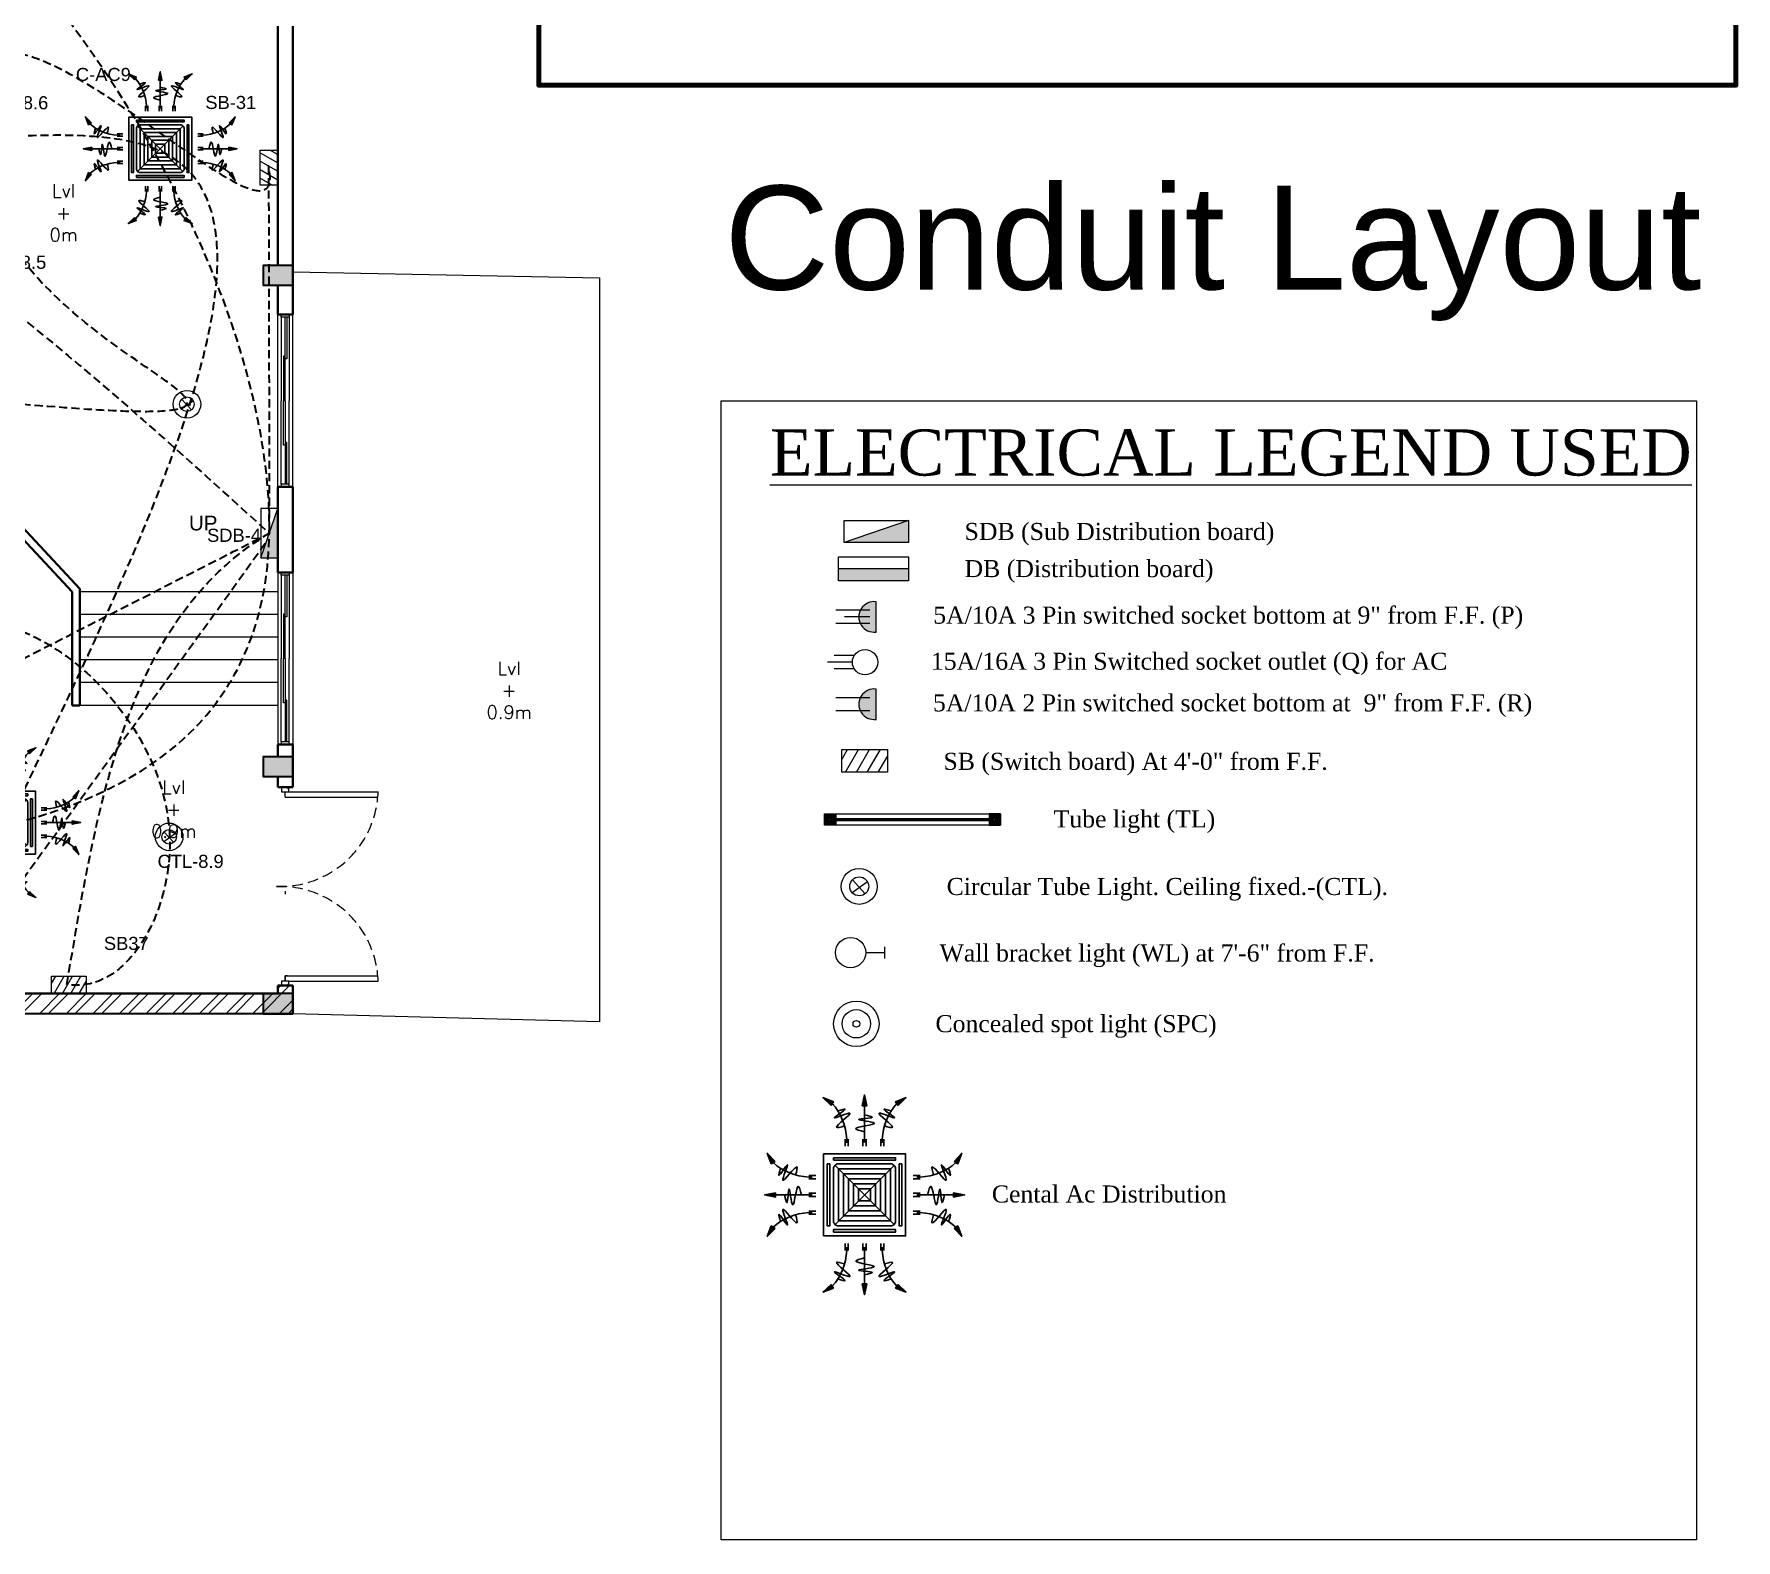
# Model space of a CAD drawing. Header units: inches. Extents: x 845 to 17085, y 908 to 10810.
# Drawn here: x 5168 to 5946, y 5942 to 6631 of the extents above; entities that cross this region are included whole.
import ezdxf

# ---------------------------------------------------------------- set-up
doc = ezdxf.new("R2010")
doc.units = ezdxf.units.IN
doc.header["$LTSCALE"] = 15
doc.header["$MEASUREMENT"] = 0
for name, pattern in [('CENTER2', [1.125, 0.75, -0.125, 0.125, -0.125]), ('CONTINUA', [0]), ('DASHED2', [0.375, 0.25, -0.125]), ('HIDDEN', [0.375, 0.25, -0.125])]:
    doc.linetypes.add(name, pattern=pattern)
for name, color, linetype, lineweight in [('.15', 4, 'Continuous', 15), ('c1', 21, 'Continuous', 30), ('E. Fixture', 6, 'Continuous', 20), ('ETEXT', 152, 'Continuous', 5), ('FURN', 43, 'Continuous', 18), ('GR.furniture', 82, 'Continuous', 15), ('HATCH', 251, 'Continuous', 5), ('humans', 7, 'Continuous', 15), ('SLD', 140, 'Continuous', 9), ('wall 1', 1, 'Continuous', 35), ('WIND & DOOR', 160, 'Continuous', 9)]:
    doc.layers.add(name, color=color, linetype=linetype, lineweight=lineweight)
for name, color, linetype in [('AIR', 7, 'Continuous'), ('AIR-00', 8, 'Continuous'), ('AIR-01', 105, 'Continuous'), ('AIR-02', 2, 'Continuous'), ('AIR-04', 40, 'Continuous'), ('DB cable', 141, 'HIDDEN'), ('SB cable', 58, 'CENTER2'), ('TEX', 133, 'Continuous'), ('Text', 255, 'Continuous')]:
    doc.layers.add(name, color=color, linetype=linetype)
doc.layers.add('door and window', color=7, linetype='Continuous', lineweight=25, true_color=0x0609c1)
doc.styles.add('JASIM', font='times.ttf')
doc.styles.add('ROMANS', font='ROMANS')
doc.styles.get("Standard").update_dxf_attribs({"font": 'arial.ttf'})

# ---------------------------------------------------------------- blocks, each defined once
blk = doc.blocks.new('FCU-13000P (CASSETTE SPLIT)')
at = {"layer": 'AIR-00', "ltscale": 3}
for p, q in [((0, 0.523), (0, 1)), ((-0.193, 0.558), (-0.193, 0.487)), ((-0.162, 0.558), (-0.162, 0.487)), ((-0.016, 0.558), (-0.016, 0.487)), ((0.016, 0.558), (0.016, 0.487)), ((0.162, 0.558), (0.162, 0.487)), ((0.193, 0.558), (0.193, 0.487)), ((-0.558, 0.193), (-0.487, 0.193)), ((0.558, 0.193), (0.487, 0.193)), ((-0.523, 0), (-1, 0)), ((-0.558, 0.162), (-0.487, 0.162)), ((-0.558, 0.016), (-0.487, 0.016)), ((0.558, 0.162), (0.487, 0.162)), ((0.558, 0.016), (0.487, 0.016)), ((0.523, 0), (1, 0)), ((-0.558, -0.016), (-0.487, -0.016)), ((-0.558, -0.162), (-0.487, -0.162)), ((0.558, -0.016), (0.487, -0.016)), ((0.558, -0.162), (0.487, -0.162)), ((-0.558, -0.193), (-0.487, -0.193)), ((0.558, -0.193), (0.487, -0.193)), ((-0.193, -0.558), (-0.193, -0.487)), ((-0.162, -0.558), (-0.162, -0.487)), ((-0.016, -0.558), (-0.016, -0.487)), ((0.016, -0.558), (0.016, -0.487)), ((0.162, -0.558), (0.162, -0.487)), ((0.193, -0.558), (0.193, -0.487)), ((0, -0.523), (0, -1))]:
    blk.add_line(p, q, dxfattribs=at)
at = {"layer": 'AIR-00'}
for p, q in [((0.295, -0.295), (-0.295, 0.295)), ((0.295, 0.295), (-0.295, -0.295))]:
    blk.add_line(p, q, dxfattribs=at)
at = {"layer": 'AIR-00', "ltscale": 3}
for points in [[(-0.335, 0.895), (-0.311, 0.932), (-0.416, 0.973)], [(-0.022, 0.89), (0.022, 0.89), (0, 1)], [(0.335, 0.895), (0.311, 0.932), (0.416, 0.973)], [(-0.895, 0.335), (-0.932, 0.311), (-0.973, 0.416)], [(0.895, 0.335), (0.932, 0.311), (0.973, 0.416)], [(-0.89, 0.022), (-0.89, -0.022), (-1, 0)], [(0.89, 0.022), (0.89, -0.022), (1, 0)], [(-0.895, -0.335), (-0.932, -0.311), (-0.973, -0.416)], [(0.895, -0.335), (0.932, -0.311), (0.973, -0.416)], [(-0.335, -0.895), (-0.311, -0.932), (-0.416, -0.973)], [(-0.022, -0.89), (0.022, -0.89), (0, -1)], [(0.335, -0.895), (0.311, -0.932), (0.416, -0.973)]]:
    blk.add_lwpolyline(points, close=True, dxfattribs=at)
at = {"layer": 'AIR-00'}
for points in [[(-0.323, 0.914, -0.171809), (-0.178, 0.558), (-0.178, 0.522)], [(0.323, 0.914, 0.171809), (0.178, 0.558), (0.178, 0.522)], [(-0.914, 0.323, 0.171809), (-0.558, 0.178), (-0.522, 0.178)], [(0.914, 0.323, -0.171809), (0.558, 0.178), (0.522, 0.178)], [(-0.914, -0.323, -0.171809), (-0.558, -0.178), (-0.522, -0.178)], [(0.914, -0.323, 0.171809), (0.558, -0.178), (0.522, -0.178)], [(-0.323, -0.914, 0.171809), (-0.178, -0.558), (-0.178, -0.522)], [(0.323, -0.914, -0.171809), (0.178, -0.558), (0.178, -0.522)]]:
    blk.add_lwpolyline(points, format="xyb", dxfattribs=at)
for points in [[(-0.26, -0.26), (0.26, -0.26), (0.26, 0.26), (-0.26, 0.26)], [(-0.21, -0.21), (0.21, -0.21), (0.21, 0.21), (-0.21, 0.21)], [(-0.16, -0.16), (0.16, -0.16), (0.16, 0.16), (-0.16, 0.16)], [(-0.11, -0.11), (0.11, -0.11), (0.11, 0.11), (-0.11, 0.11)], [(-0.06, -0.06), (0.06, -0.06), (0.06, 0.06), (-0.06, 0.06)]]:
    blk.add_lwpolyline(points, close=True, dxfattribs=at)
at = {"layer": 'AIR-00', "ltscale": 3}
for points in [[(-0.268, 0.84), (-0.231, 0.852), (-0.134, 0.882), (-0.422, 0.704), (0.005, 0.903), (-0.358, 0.645), (-0.239, 0.678), (-0.199, 0.69)], [(0.268, 0.84), (0.231, 0.852), (0.134, 0.882), (0.422, 0.704), (-0.005, 0.903), (0.358, 0.645), (0.239, 0.678), (0.199, 0.69)], [(-0.84, 0.268), (-0.852, 0.231), (-0.882, 0.134), (-0.704, 0.422), (-0.903, -0.005), (-0.645, 0.358), (-0.678, 0.239), (-0.69, 0.199)], [(0.84, 0.268), (0.852, 0.231), (0.882, 0.134), (0.704, 0.422), (0.903, -0.005), (0.645, 0.358), (0.678, 0.239), (0.69, 0.199)], [(-0.84, -0.268), (-0.852, -0.231), (-0.882, -0.134), (-0.704, -0.422), (-0.903, 0.005), (-0.645, -0.358), (-0.678, -0.239), (-0.69, -0.199)], [(0.84, -0.268), (0.852, -0.231), (0.882, -0.134), (0.704, -0.422), (0.903, 0.005), (0.645, -0.358), (0.678, -0.239), (0.69, -0.199)], [(-0.268, -0.84), (-0.231, -0.852), (-0.134, -0.882), (-0.422, -0.704), (0.005, -0.903), (-0.358, -0.645), (-0.239, -0.678), (-0.199, -0.69)], [(0.268, -0.84), (0.231, -0.852), (0.134, -0.882), (0.422, -0.704), (-0.005, -0.903), (0.358, -0.645), (0.239, -0.678), (0.199, -0.69)]]:
    blk.add_open_spline(points, degree=3, knots=[0.0032834, 0.0032834, 0.0032834, 0.0032834, 0.0712567, 0.1924075, 0.3347111, 0.5062145, 0.5813292, 0.5813292, 0.5813292, 0.5813292], dxfattribs=at)
for points in [[(0, 0.8), (0.077, 0.776), (-0.058, 0.755), (0.098, 0.718), (-0.087, 0.663), (0, 0.631)], [(-0.8, 0), (-0.776, -0.077), (-0.755, 0.058), (-0.718, -0.098), (-0.663, 0.087), (-0.631, 0)], [(0.8, 0), (0.776, -0.077), (0.755, 0.058), (0.718, -0.098), (0.663, 0.087), (0.631, 0)], [(0, -0.8), (0.077, -0.776), (-0.058, -0.755), (0.098, -0.718), (-0.087, -0.663), (0, -0.631)]]:
    blk.add_spline(points, degree=3, dxfattribs=at)
for points in [[(-0.416, 0.973), (-0.335, 0.895), (-0.311, 0.932)], [(0, 1), (-0.022, 0.89), (0.022, 0.89)], [(0.416, 0.973), (0.335, 0.895), (0.311, 0.932)], [(-0.973, 0.416), (-0.895, 0.335), (-0.932, 0.311)], [(0.973, 0.416), (0.895, 0.335), (0.932, 0.311)], [(-1, 0), (-0.89, 0.022), (-0.89, -0.022)], [(1, 0), (0.89, 0.022), (0.89, -0.022)], [(-0.973, -0.416), (-0.895, -0.335), (-0.932, -0.311)], [(0.973, -0.416), (0.895, -0.335), (0.932, -0.311)], [(-0.416, -0.973), (-0.335, -0.895), (-0.311, -0.932)], [(0, -1), (-0.022, -0.89), (0.022, -0.89)], [(0.416, -0.973), (0.335, -0.895), (0.311, -0.932)]]:
    blk.add_solid(points, dxfattribs=at)
at = {"layer": 'AIR-01'}
for points in [[(-0.31, 0.372), (0.31, 0.372), (0.31, 0.348), (-0.31, 0.348)], [(-0.373, 0.31), (-0.348, 0.31), (-0.348, -0.31), (-0.373, -0.31)], [(0.372, 0.31), (0.348, 0.31), (0.348, -0.31), (0.372, -0.31)], [(-0.31, -0.373), (0.31, -0.373), (0.31, -0.348), (-0.31, -0.348)]]:
    blk.add_lwpolyline(points, close=True, dxfattribs=at)
at = {"layer": 'AIR-02'}
blk.add_lwpolyline([(-0.26, -0.31), (0.26, -0.31, 0.414214), (0.31, -0.26), (0.31, 0.26, 0.414214), (0.26, 0.31), (-0.26, 0.31, 0.414214), (-0.31, 0.26), (-0.31, -0.26, 0.414214)], format="xyb", close=True, dxfattribs=at)
at = {"layer": 'AIR-04'}
blk.add_lwpolyline([(-0.41, -0.41), (0.41, -0.41), (0.41, 0.41), (-0.41, 0.41)], close=True, dxfattribs=at)
blk = doc.blocks.new('C')
at = {"layer": 'E. Fixture'}
blk.add_hatch(color=256, dxfattribs=at).paths.add_polyline_path([(27131.11, -3595.1), (27140.34, -3595.1), (27140.34, -3591.94)])
blk.add_line((27140.34, -3591.94), (27131.11, -3595.1), dxfattribs=at)
blk.add_lwpolyline([(27131.11, -3591.94), (27140.34, -3591.94), (27140.34, -3595.1), (27131.11, -3595.1), (27131.11, -3591.94)], dxfattribs=at)
blk = doc.blocks.new('2')
at = {"layer": 'E. Fixture'}
blk.add_hatch(color=256, dxfattribs=at).paths.add_polyline_path([(27131.11, -3604.57), (27131.11, -3606.15), (27140.34, -3606.15), (27140.34, -3604.57)])
blk.add_line((27140.34, -3604.57), (27131.11, -3604.57), dxfattribs=at)
blk.add_lwpolyline([(27131.11, -3602.99), (27140.34, -3602.99), (27140.34, -3606.15), (27131.11, -3606.15), (27131.11, -3602.99)], dxfattribs=at)
blk = doc.blocks.new('05')
at = {"layer": 'E. Fixture'}
blk.add_hatch(color=256, dxfattribs=at).paths.add_polyline_path([(27124.32, -3822.56), (27124.32, -3814.56, 1.138442)])
for p, q in [((27122.65, -3816.83), (27113.67, -3816.83)), ((27124.32, -3822.56), (27124.32, -3814.56)), ((27122.65, -3820.28), (27113.67, -3820.28)), ((27122.65, -3818.56), (27115.97, -3818.56))]:
    blk.add_line(p, q, dxfattribs=at)
blk.add_arc((27123.8, -3818.56), 4.03, 82.5917, 277.4083, dxfattribs=at)
blk = doc.blocks.new('10')
at = {"layer": 'E. Fixture'}
blk.add_hatch(color=256, dxfattribs=at).paths.add_polyline_path([(27132.13, -3831.38), (27132.13, -3823.38, 1.138442)])
for p, q in [((27130.46, -3825.65), (27121.48, -3825.65)), ((27132.13, -3831.38), (27132.13, -3823.38)), ((27130.46, -3829.1), (27121.48, -3829.1))]:
    blk.add_line(p, q, dxfattribs=at)
blk.add_arc((27131.61, -3827.38), 4.03, 82.5917, 277.4083, dxfattribs=at)
blk = doc.blocks.new('oo')
at = {"layer": 'E. Fixture', "lineweight": 15}
for p, q in [((755.23, 589.1), (809.18, 589.1)), ((755.23, 589.03), (809.18, 589.03)), ((755.23, 588.97), (809.18, 588.97)), ((755.23, 588.9), (809.18, 588.9)), ((755.23, 588.77), (809.18, 588.77)), ((755.23, 588.63), (809.18, 588.63)), ((755.23, 588.57), (809.18, 588.57)), ((755.23, 588.5), (809.18, 588.5)), ((755.23, 588.43), (809.18, 588.43)), ((755.23, 588.43), (809.18, 588.43))]:
    blk.add_line(p, q, dxfattribs=at)
at = {"layer": 'E. Fixture', "color": 5, "lineweight": 15}
blk.add_lwpolyline([(751.23, 590.77), (813.18, 590.77), (813.18, 586.76), (751.23, 586.76), (751.23, 590.77)], dxfattribs=at)
at = {"layer": 'HATCH', "lineweight": 15}
for points in [[(751.23, 590.77), (755.23, 590.77), (755.23, 586.76), (751.23, 586.76)], [(751.56, 590.43), (754.89, 590.43), (754.89, 587.1), (751.56, 587.1)], [(751.89, 590.1), (754.56, 590.1), (754.56, 587.43), (751.89, 587.43)], [(752.23, 589.77), (754.23, 589.77), (754.23, 587.76), (752.23, 587.76)], [(752.56, 589.43), (753.89, 589.43), (753.89, 588.1), (752.56, 588.1)], [(752.89, 589.1), (753.56, 589.1), (753.56, 588.43), (752.89, 588.43)], [(813.18, 590.77), (809.18, 590.77), (809.18, 586.76), (813.18, 586.76)], [(812.85, 590.43), (809.51, 590.43), (809.51, 587.1), (812.85, 587.1)], [(812.52, 590.1), (809.85, 590.1), (809.85, 587.43), (812.52, 587.43)], [(812.18, 589.77), (810.18, 589.77), (810.18, 587.76), (812.18, 587.76)], [(811.85, 589.43), (810.52, 589.43), (810.52, 588.1), (811.85, 588.1)], [(811.52, 589.1), (810.85, 589.1), (810.85, 588.43), (811.52, 588.43)]]:
    blk.add_lwpolyline(points, close=True, dxfattribs=at)
blk = doc.blocks.new('L4')
at = {"layer": 'E. Fixture'}
for radius in [8, 8, 5, 1.17]:
    blk.add_circle((39232.56, 28184.17), radius, dxfattribs=at)

msp = doc.modelspace()

# ---------------------------------------------------------------- hatches: boundary and pattern name
at = {"layer": 'E. Fixture', "lineweight": 5}
h = msp.add_hatch(dxfattribs=at)
h.set_pattern_fill('ANSI31', color=256, scale=26.668912, angle=-75, style=0)
h.set_pattern_definition([(330, (12709.356, 77409.8443), (1.666807, 2.88699442), [])])
h.paths.add_polyline_path([(5271.07, 6578.29), (5271.07, 6562.29), (5279.07, 6562.29), (5279.07, 6578.29)])
h = msp.add_hatch(dxfattribs=at)
h.set_pattern_fill('ANSI31', color=256, scale=34.669586, angle=15, style=0)
h.set_pattern_definition([(60, (-86543.8703, 15963.365), (-3.75309275, 2.1668491), [])])
h.paths.add_polyline_path([(5537.15, 6293.59), (5557.95, 6293.59), (5557.95, 6303.99), (5537.15, 6303.99)])
h = msp.add_hatch(dxfattribs=at)
h.set_pattern_fill('ANSI31', color=256, scale=26.668912, angle=15, style=0)
h.set_pattern_definition([(60, (-65656.0203, 13630.6095), (-2.88699442, 1.666807), [])])
h.paths.add_polyline_path([(5175.53, 6192.32), (5191.53, 6192.32), (5191.53, 6200.32), (5175.53, 6200.32)])
at = {"layer": 'HATCH'}
h = msp.add_hatch(color=256, dxfattribs=at)
h.dxf.hatch_style = 1
h.paths.add_polyline_path([(5286.01, 6525.53), (5286.01, 6516.48), (5272.43, 6516.48), (5272.43, 6525.53)])
h = msp.add_hatch(color=256, dxfattribs=at)
h.dxf.hatch_style = 1
h.paths.add_polyline_path([(5286.01, 6300.64), (5286.01, 6291.6), (5272.43, 6291.6), (5272.43, 6300.64)])
h = msp.add_hatch(dxfattribs=at)
h.set_pattern_fill('ANSI32', color=256, scale=0.904682)
h.set_pattern_definition([(45, (-97412.362, -48896.735), (-6.0932045, 6.0932045), []), (45, (-97408.3, -48896.735), (-6.0932045, 6.0932045), [])])
h.paths.add_polyline_path([(5088.43, 6192.32), (5094.71, 6183.07), (5279.5, 6183.07), (5286.44, 6183.07), (5286.44, 6195.97), (5279.5, 6195.97), (5279.5, 6192.32)])
h = msp.add_hatch(color=256, dxfattribs=at)
h.dxf.hatch_style = 1
h.paths.add_polyline_path([(5286.01, 6192.32), (5286.01, 6183.07), (5272.43, 6183.07), (5272.43, 6192.32)])

# ---------------------------------------------------------------- linework, layer by layer
at = {"layer": '.15', "lineweight": 15}
for p, q in [((5279.07, 6424.24), (5279.07, 6503.01)), ((5286, 6424.24), (5286, 6503.01)), ((5279.07, 6385.05), (5279.07, 6306.28)), ((5286, 6385.05), (5286, 6306.28))]:
    msp.add_line(p, q, dxfattribs=at)
at = {"layer": 'c1'}
for points in [[(5286, 6516.48), (5286, 6525.53), (5272.43, 6525.53), (5272.43, 6516.48)], [(5286, 6291.6), (5286, 6300.64), (5272.43, 6300.64), (5272.43, 6291.6)], [(5286, 6183.07), (5286, 6192.32), (5272.43, 6192.32), (5272.43, 6183.07)]]:
    msp.add_lwpolyline(points, close=True, dxfattribs=at)
at = {"layer": 'DB cable', "color": 6, "linetype": 'DASHED2', "lineweight": 30}
msp.add_spline([(4128.72, 6442.09), (5275.24, 6402.93), (4920.92, 6825.11), (4410.06, 6825.11), (4823.67, 6955.77)], degree=3, dxfattribs=at)
at = {"layer": 'DB cable', "linetype": 'DASHED2', "lineweight": 30}
for points in [[(5155.92, 6270.54), (5227.45, 6576.83), (5001.8, 6582.81), (4840.26, 6907.51)], [(4888.76, 6630.15), (4942.46, 6619.78), (5275.24, 6402.93)], [(5274.9, 6571.13), (5275.24, 6402.93)], [(5011.82, 6268.78), (5275.24, 6402.93)], [(5182.67, 6196.44), (5275.24, 6402.93), (5276.58, 6403.72)], [(5014.52, 6039.49), (5273.92, 6399.07)]]:
    msp.add_spline(points, degree=3, dxfattribs=at)
at = {"layer": 'door and window', "color": 18, "lineweight": 0, "true_color": 0x000000}
for p, q in [((5282.53, 6282.14), (5282.53, 6284.64)), ((5284.19, 6284.64), (5325.02, 6284.64)), ((5282.53, 6282.14), (5324.87, 6282.14)), ((5282.53, 6239.13), (5282.53, 6237.78)), ((5283.61, 6200.44), (5324.87, 6200.44)), ((5284.19, 6197.95), (5325.02, 6197.95))]:
    msp.add_line(p, q, dxfattribs=at)
at = {"layer": 'door and window', "color": 18, "linetype": 'ByBlock', "true_color": 0x000000}
for p, q in [((5282.52, 6200.37), (5282.52, 6200.44)), ((5282.52, 6200.44), (5283.61, 6200.44)), ((5282.53, 6198.01), (5282.52, 6200.37))]:
    msp.add_line(p, q, dxfattribs=at)
at = {"layer": 'door and window', "color": 18, "lineweight": 0, "true_color": 0x000000}
for points in [[(5280.84, 6284.64), (5284.23, 6284.64), (5284.23, 6286.69), (5280.84, 6286.69)], [(5280.84, 6195.97), (5284.23, 6195.97), (5284.23, 6198.01), (5280.84, 6198.01)]]:
    msp.add_lwpolyline(points, close=True, dxfattribs=at)
at = {"layer": 'E. Fixture', "lineweight": 5}
for p, q in [((5240.49, 6463.53), (5235.04, 6459.76)), ((5235.11, 6464.26), (5239.66, 6459.41)), ((5542.73, 6346.93), (5533.66, 6346.93)), ((5541.96, 6343.94), (5530.5, 6343.94)), ((5542.73, 6340.95), (5533.66, 6340.95)), ((5232.37, 6265.56), (5226.93, 6261.8)), ((5226.99, 6266.29), (5231.55, 6261.44)), ((5541.94, 6244.31), (5547.86, 6238)), ((5548.94, 6243.36), (5541.86, 6238.46)), ((5556.74, 6208.4), (5556.74, 6213.65)), ((5548.07, 6211.03), (5556.74, 6211.03))]:
    msp.add_line(p, q, dxfattribs=at)
for points in [[(5279.07, 6578.29), (5279.07, 6562.29), (5271.07, 6562.29), (5271.07, 6578.29)], [(5537.15, 6303.99), (5557.95, 6303.99), (5557.95, 6293.59), (5537.15, 6293.59)], [(5175.53, 6200.32), (5191.53, 6200.32), (5191.53, 6192.32), (5175.53, 6192.32)]]:
    msp.add_lwpolyline(points, close=True, dxfattribs=at)
for centre, radius in [((5237.54, 6461.98), 6.33), ((5237.54, 6461.98), 3.33), ((5547.75, 6343.94), 5.79), ((5229.42, 6264.01), 6.33), ((5229.42, 6264.01), 3.33), ((5545.1, 6241.34), 8.23), ((5545.1, 6241.34), 4.33), ((5541.14, 6211.03), 6.93)]:
    msp.add_circle(centre, radius, dxfattribs=at)
at = {"layer": 'FURN'}
for p, q in [((5279.07, 6376.21), (5188.6, 6376.21)), ((5279.07, 6365.8), (5188.6, 6365.8)), ((5279.07, 6355.4), (5188.6, 6355.4)), ((5279.07, 6355.4), (5188.6, 6355.4)), ((5279.07, 6345), (5188.6, 6345)), ((5279.07, 6334.59), (5188.6, 6334.59)), ((5279.07, 6324.19), (5188.6, 6324.19))]:
    msp.add_line(p, q, dxfattribs=at)
at = {"layer": 'GR.furniture', "ltscale": 2}
for p, q in [((5283.19, 6286.69), (5284.06, 6285.86)), ((5283.17, 6195.97), (5284.05, 6196.8))]:
    msp.add_line(p, q, dxfattribs=at)
at = {"layer": 'humans', "linetype": 'ByBlock'}
for p, q in [((5286, 6522.6), (5426.33, 6519.89)), ((5426.33, 6519.89), (5426.33, 6179.33)), ((5426.33, 6179.33), (5286, 6183.07))]:
    msp.add_line(p, q, dxfattribs=at)
msp.add_lwpolyline([(5481.92, 6463.62), (5928.07, 6463.62), (5928.07, 5942.22), (5481.92, 5942.22)], close=True, dxfattribs=at)
at = {"layer": 'SB cable', "linetype": 'DASHED2', "lineweight": 30}
for points in [[(5151.07, 6463.05), (5237.39, 6461.83), (5152.68, 6542.21), (5152.56, 6622.68), (5275.07, 6570.29), (5274.9, 6571.13)], [(5094.44, 6265.91), (5134.43, 6360.42), (5229.65, 6263.68), (5183.53, 6196.32), (5182.67, 6196.44)]]:
    msp.add_spline(points, degree=3, dxfattribs=at)
at = {"layer": 'SLD', "lineweight": 120}
msp.add_lwpolyline([(5398.49, 7020.85), (5946.14, 7020.85), (5946.14, 6607.98), (5398.49, 6607.98)], close=True, dxfattribs=at)
at = {"layer": 'wall 1', "ltscale": 1.5}
for p, q in [((5279.07, 6634.97), (5279.07, 6532.26)), ((5285.99, 6634.97), (5286, 6503.01)), ((5279.07, 6542.19), (5279.07, 6525.53)), ((5279.07, 6516.48), (5279.07, 6503.01)), ((5286, 6503.01), (5279.07, 6503.01)), ((5185.13, 6376.1), (5095.31, 6472.39)), ((5188.6, 6377.46), (5097.9, 6474.71)), ((5279.07, 6424.24), (5279.07, 6385.05)), ((5279.07, 6424.24), (5286, 6424.24)), ((5286, 6424.24), (5286, 6385.05)), ((5279.07, 6385.05), (5286, 6385.05)), ((5188.6, 6324.19), (5188.6, 6377.46)), ((5185.13, 6324.19), (5185.13, 6376.1)), ((5188.6, 6324.19), (5185.13, 6324.19)), ((5279.07, 6306.28), (5279.07, 6300.64)), ((5286, 6306.28), (5279.07, 6306.28)), ((5286, 6306.28), (5286, 6286.69)), ((5279.07, 6291.6), (5279.07, 6286.69)), ((5279.07, 6286.69), (5286, 6286.69)), ((5279.5, 6192.32), (5088.43, 6192.32)), ((5279.07, 6195.97), (5279.07, 6192.32)), ((5286, 6195.97), (5279.07, 6195.97)), ((5286, 6195.97), (5286, 6183.07)), ((5279.5, 6183.07), (5085.97, 6183.16)), ((5286.07, 6183.07), (5279.07, 6183.07))]:
    msp.add_line(p, q, dxfattribs=at)
at = {"layer": 'WIND & DOOR', "linetype": 'CONTINUA', "lineweight": 5, "ltscale": 0.4}
for p, q in [((5280.69, 6501.78), (5280.69, 6503.01)), ((5280.69, 6503.01), (5284.38, 6503.01)), ((5284.38, 6501.78), (5280.69, 6501.78)), ((5280.69, 6501.78), (5280.69, 6463.62)), ((5282.53, 6482.7), (5282.53, 6501.78)), ((5283.27, 6501.78), (5283.27, 6482.7)), ((5284.38, 6503.01), (5284.38, 6501.78)), ((5284.38, 6501.78), (5284.38, 6463.62)), ((5282.53, 6483.93), (5281.8, 6483.93)), ((5281.8, 6483.93), (5281.8, 6463.62)), ((5282.53, 6463.62), (5282.53, 6483.93)), ((5283.27, 6482.7), (5282.53, 6482.7)), ((5280.69, 6425.47), (5280.69, 6463.62)), ((5282.53, 6463.62), (5281.8, 6463.62)), ((5281.8, 6443.31), (5281.8, 6463.62)), ((5282.53, 6463.62), (5282.53, 6443.31)), ((5284.38, 6425.47), (5284.38, 6463.62)), ((5282.53, 6443.31), (5281.8, 6443.31)), ((5283.27, 6444.54), (5282.53, 6444.54)), ((5282.53, 6444.54), (5282.53, 6425.47)), ((5283.27, 6425.47), (5283.27, 6444.54)), ((5284.38, 6425.47), (5280.69, 6425.47)), ((5280.69, 6425.47), (5280.69, 6424.24)), ((5284.38, 6425.47), (5280.69, 6425.47)), ((5280.69, 6425.47), (5280.69, 6424.24)), ((5280.69, 6424.24), (5284.38, 6424.24)), ((5280.69, 6424.24), (5284.38, 6424.24)), ((5284.38, 6424.24), (5284.38, 6425.47)), ((5284.38, 6424.24), (5284.38, 6425.47)), ((5280.69, 6383.82), (5280.69, 6385.05)), ((5280.69, 6385.05), (5284.38, 6385.05)), ((5280.69, 6383.82), (5280.69, 6385.05)), ((5280.69, 6385.05), (5284.38, 6385.05)), ((5284.38, 6385.05), (5284.38, 6383.82)), ((5284.38, 6385.05), (5284.38, 6383.82)), ((5280.69, 6383.82), (5280.69, 6345.67)), ((5284.38, 6383.82), (5280.69, 6383.82)), ((5284.38, 6383.82), (5280.69, 6383.82)), ((5282.53, 6364.75), (5282.53, 6383.82)), ((5283.27, 6383.82), (5283.27, 6364.75)), ((5284.38, 6383.82), (5284.38, 6345.67)), ((5282.53, 6365.98), (5281.8, 6365.98)), ((5281.8, 6365.98), (5281.8, 6345.67)), ((5282.53, 6345.67), (5282.53, 6365.98)), ((5283.27, 6364.75), (5282.53, 6364.75)), ((5280.69, 6307.51), (5280.69, 6345.67)), ((5282.53, 6345.67), (5281.8, 6345.67)), ((5281.8, 6325.36), (5281.8, 6345.67)), ((5282.53, 6345.67), (5282.53, 6325.36)), ((5284.38, 6307.51), (5284.38, 6345.67)), ((5282.53, 6325.36), (5281.8, 6325.36)), ((5283.27, 6326.59), (5282.53, 6326.59)), ((5282.53, 6326.59), (5282.53, 6307.51)), ((5283.27, 6307.51), (5283.27, 6326.59)), ((5284.38, 6307.51), (5280.69, 6307.51)), ((5280.69, 6307.51), (5280.69, 6306.28)), ((5280.69, 6306.28), (5284.38, 6306.28)), ((5284.38, 6306.28), (5284.38, 6307.51))]:
    msp.add_line(p, q, dxfattribs=at)
at = {"layer": 'WIND & DOOR', "linetype": 'DASHED2', "lineweight": 9, "ltscale": 1.3}
for centre, start, end in [((5280.25, 6286.05), 267.80076, 358.19275), ((5280.25, 6196.53), 1.80725, 92.19924)]:
    msp.add_arc(centre, 44.79, start, end, dxfattribs=at)

# ---------------------------------------------------------------- block references
at = {"lineweight": 5, "xscale": 1.3, "yscale": 1.3, "zscale": 1.3}
msp.add_blockref('oo', (4552.54, 5506.54), dxfattribs=at)
at = {"layer": 'AIR'}
for p, xscale, yscale, zscale in [((5225.34, 6578.94), 35.18938456146591, 35.18938456146591, 35.18938456146591), ((5153.81, 6270.54), 35.18938456146591, 35.18938456146591, 35.18938456146591), ((5547.51, 6100.16), 45.74619992990568, 45.74619992990568, 45.74619992990568)]:
    msp.add_blockref('FCU-13000P (CASSETTE SPLIT)', p, dxfattribs=dict(at, xscale=xscale, yscale=yscale, zscale=zscale))
at = {"layer": 'E. Fixture', "lineweight": 5, "xscale": -2.443750000005821, "yscale": 2.443750000005821, "zscale": 2.44375, "rotation": 90}
msp.add_blockref('C', (-3506.42, 72715.86), dxfattribs=at)
at = {"layer": 'E. Fixture', "lineweight": 5}
for name, p, xscale, yscale, zscale in [('C', (-80653.88, 17819.9), 3.176875000007567, 3.176875000007567, 3.176874999999999), ('2', (-88526.85, 18883.61), 3.466958574796445, 3.466958574786986, 3.466958574792772), ('05', (-41466.65, 12984.07), 1.733479287398222, 1.733479287393493, 1.733479287396386), ('10', (-41480.19, 12959.38), 1.733479287398222, 1.733479287393493, 1.733479287396386), ('L4', (-45458.56, -30460.96), 1.3, 1.3, 1.3)]:
    msp.add_blockref(name, p, dxfattribs=dict(at, xscale=xscale, yscale=yscale, zscale=zscale))

# ---------------------------------------------------------------- texts
at = {"layer": 'ETEXT', "color": 3, "lineweight": 5, "style": 'JASIM'}
msp.add_text('%%UELECTRICAL LEGEND USED', height=21.1148, dxfattribs=at).set_placement((5504.24, 6429.37))
at = {"layer": 'ETEXT', "lineweight": 5, "style": 'JASIM'}
for s, p in [('SDB (Sub Distribution board)', (5593.26, 6399.87)), ('DB (Distribution board)', (5593.26, 6382.87)), ('5A/10A 3 Pin switched socket bottom at 9" from F.F. (P)', (5578.94, 6361.58)), ('15A/16A 3 Pin Switched socket outlet (Q) for AC', (5577.86, 6340.48)), ('5A/10A 2 Pin switched socket bottom at  9" from F.F. (R)', (5578.81, 6321.43)), ('SB (Switch board) At 4\'-0" from F.F.', (5583.62, 6294.67)), ('Tube light (TL)', (5633.99, 6268.3)), ('Circular Tube Light. Ceiling fixed.-(CTL).', (5585.08, 6237.39)), ('Wall bracket light (WL) at 7\'-6" from F.F.', (5581.84, 6206.96)), ('Concealed spot light (SPC)', (5579.95, 6174.62)), ('Cental Ac Distribution', (5605.75, 6096.65))]:
    msp.add_text(s, height=7.8, dxfattribs=at).set_placement(p)
at = {"layer": 'humans', "linetype": 'ByBlock', "insert": (5483.37, 6562.03), "char_height": 47.5662, "attachment_point": 1}
msp.add_mtext_dynamic_manual_height_columns('Conduit Layout', width=979.7067, gutter_width=30, heights=[0], dxfattribs=at)
at = {"layer": 'SLD', "linetype": 'DASHED2', "lineweight": 30}
for s, p in [('C-AC9', (5186.75, 6609.91)), ('CTL-8.6', (5143.86, 6596.96)), ('SB-31', (5245.96, 6597.1)), ('CTL-8.5', (5142.94, 6523.95)), ('SDB-4', (5246.76, 6399.02)), ('CTL-8.9', (5224.1, 6249.81)), ('SB37', (5199.56, 6212.25))]:
    msp.add_text(s, height=6, dxfattribs=at).set_placement(p)
at = {"layer": 'TEX', "insert": (5251.52, 6404.15), "char_height": 6.721, "attachment_point": 9}
msp.add_mtext_dynamic_manual_height_columns('UP', width=0.00275, gutter_width=0.0139, heights=[0], dxfattribs=at)
at = {"layer": 'Text', "ltscale": 0.115, "char_height": 6.0312, "attachment_point": 9, "style": 'ROMANS'}
for s, insert in [('\\pxqc;Lvl + 0m', (5183.1, 6536.55)), ('\\pxqc;Lvl + 0.9m', (5386.88, 6318.03)), ('\\pxqc;Lvl + 0.9m', (5233.47, 6263.59))]:
    msp.add_mtext_dynamic_manual_height_columns(s, width=3.9371, gutter_width=0.00837, heights=[0], dxfattribs=dict(at, insert=insert))

doc.saveas('drawing.dxf')
